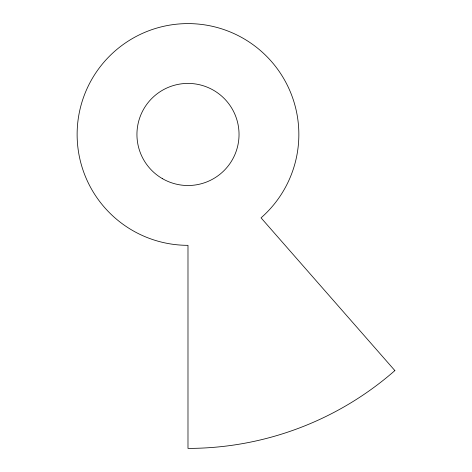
<?xml version="1.0" encoding="UTF-8"?>
<svg xmlns="http://www.w3.org/2000/svg" width="472" height="472" viewBox="0 0 472 472"><rect width="100%" height="100%" fill="white"/><g stroke="black" fill="none" stroke-linecap="round" stroke-linejoin="round"><path stroke-width="0.71" d="M394.875 370.585L261.051 217.852A110.867 110.867 0 0 0 247.582 40.981A110.867 110.867 0 0 0 81.556 103.427A110.867 110.867 0 0 0 187.986 245.328L187.986 448.4A313.933 313.933 0 0 0 394.875 370.585M162.462 178.676A51.053 51.053 0 0 0 239.038 134.467A51.053 51.053 0 0 0 162.462 90.252A51.053 51.053 0 0 0 162.462 178.676"/></g></svg>
